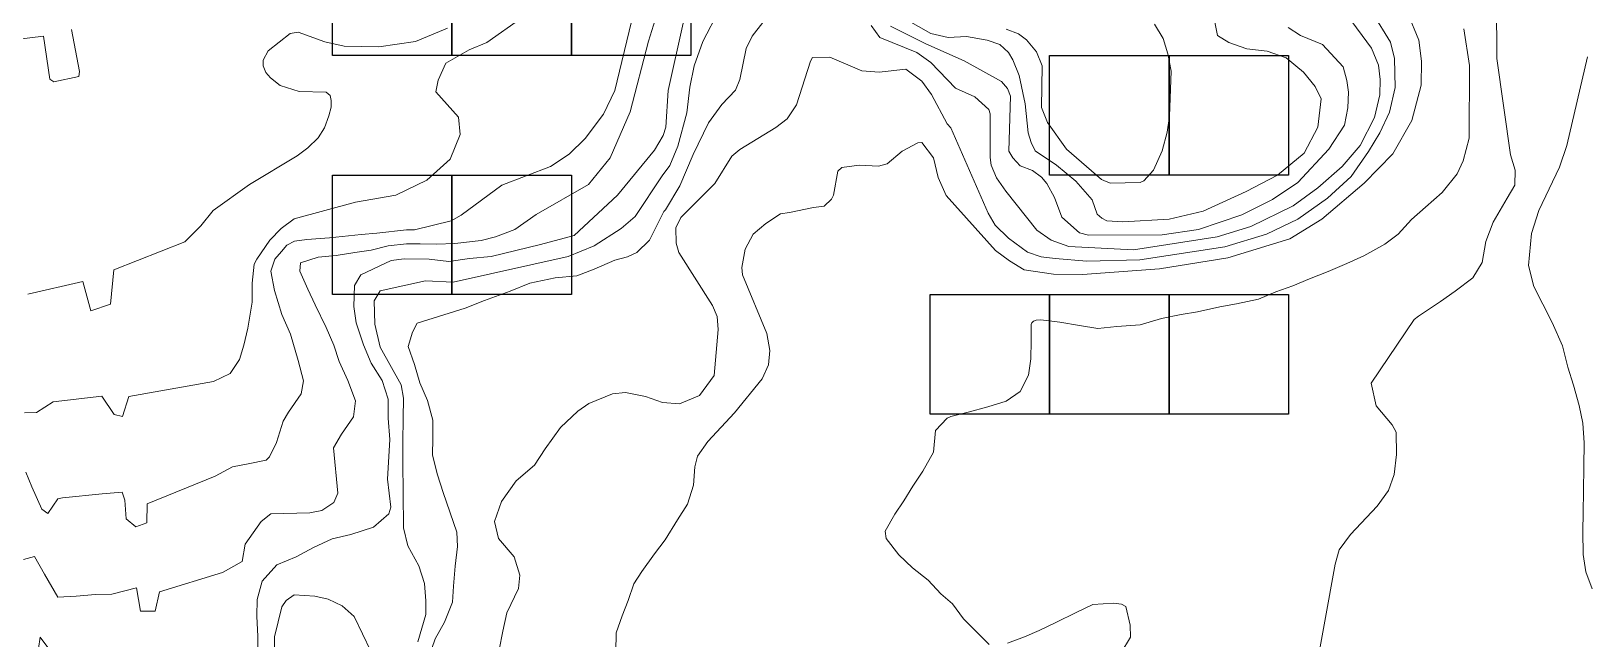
# Model space of a CAD drawing. Header units: metres. Extents: x 78 to 178, y -74 to 157.
# Drawn here: x 146.162 to 148.774, y -7.666 to -6.646 of the extents above; entities that cross this region are included whole.
import ezdxf

# ---------------------------------------------------------------- set-up
doc = ezdxf.new("R2010")
doc.units = ezdxf.units.M
doc.layers.add('01_Fina', color=252, linetype='Continuous', lineweight=15)
doc.layers.add('modulos alternativos', color=10, linetype='Continuous')

msp = doc.modelspace()

# ---------------------------------------------------------------- linework, layer by layer
at = {"layer": '01_Fina', "color": 252, "linetype": 'Continuous', "lineweight": 9, "true_color": 0x939598}
for points in [[(147.21513, -6.6089), (147.19814, -6.66255), (147.16737, -6.78149), (147.13379, -6.85855), (147.09766, -6.90323), (147.00963, -6.95367), (146.97364, -6.97896), (146.94113, -6.9914), (146.91745, -6.99756), (146.8729, -7.00211), (146.84199, -7.00358), (146.8151, -7.00318), (146.79209, -7.00291), (146.76118, -7.00639), (146.73228, -7.01375), (146.70499, -7.01736), (146.67382, -7.02231), (146.64371, -7.02538), (146.61415, -7.03488), (146.61294, -7.0488), (146.62619, -7.07903), (146.6385, -7.10526), (146.65709, -7.14352), (146.66967, -7.17309), (146.6789, -7.20052), (146.69335, -7.23209), (146.70646, -7.26647), (146.70271, -7.29297), (146.68291, -7.32253), (146.66953, -7.34541), (146.67676, -7.42154), (146.67007, -7.43679), (146.6496, -7.45057), (146.62966, -7.45418), (146.56424, -7.45606), (146.54805, -7.46877), (146.52116, -7.50716), (146.51581, -7.53593), (146.4829, -7.55452), (146.37694, -7.58677), (146.37011, -7.61928), (146.34509, -7.61955), (146.33854, -7.58048), (146.29733, -7.59105), (146.2695, -7.59132), (146.23739, -7.59439), (146.20635, -7.596), (146.18374, -7.55733), (146.16729, -7.52737), (146.14882, -7.53245)], [(148.62207, -6.59712), (148.623, -6.69185), (148.64548, -6.85346), (148.65364, -6.87929), (148.65297, -6.9043), (148.64026, -6.92625), (148.61671, -6.96638), (148.60414, -6.99889), (148.59825, -7.03435), (148.58273, -7.05977), (148.55263, -7.08251), (148.52801, -7.09964), (148.49122, -7.12452), (148.48386, -7.13014), (148.41202, -7.23677), (148.41991, -7.27504), (148.44707, -7.30648), (148.45389, -7.31892), (148.45443, -7.35638), (148.45015, -7.38983), (148.44065, -7.41672), (148.42192, -7.44308), (148.37696, -7.49071), (148.3581, -7.51653), (148.35114, -7.54048), (148.31649, -7.73166)], [(146.98528, -6.62388), (146.92655, -6.66495), (146.89725, -6.6774), (146.85818, -6.69947), (146.8448, -6.72837), (146.84132, -6.74764), (146.87945, -6.79018), (146.88226, -6.81935), (146.8654, -6.86109), (146.8262, -6.89601), (146.77402, -6.92116), (146.70606, -6.93307), (146.60331, -6.96076), (146.58137, -6.97709), (146.5625, -6.99702), (146.54029, -7.02886), (146.53615, -7.03729), (146.53293, -7.06887), (146.5328, -7.10057), (146.52544, -7.14446), (146.51849, -7.17282), (146.51166, -7.1969), (146.49601, -7.22072), (146.46805, -7.23383), (146.32569, -7.25938), (146.31486, -7.29243), (146.30121, -7.28949), (146.28034, -7.25845), (146.19846, -7.26781), (146.17077, -7.28587), (146.1503, -7.28641)], [(147.16951, -6.62977), (147.14195, -6.74563), (147.12282, -6.7851), (147.09204, -6.82604), (147.06515, -6.85239), (147.03344, -6.87327), (146.9521, -6.9043), (146.88346, -6.95501), (146.86714, -6.96451), (146.80506, -6.97963), (146.79209, -6.97936), (146.74232, -6.98511), (146.71596, -6.98699), (146.66244, -6.99274), (146.62445, -6.99568), (146.60398, -6.99863), (146.59073, -7.00505), (146.5819, -7.01589), (146.5708, -7.02886), (146.56397, -7.04853), (146.57013, -7.08144), (146.58257, -7.12158), (146.59702, -7.15436), (146.61013, -7.19864), (146.61883, -7.23303), (146.61508, -7.25457), (146.59381, -7.28547), (146.58485, -7.30072), (146.57374, -7.33605), (146.5617, -7.36026), (146.55635, -7.36588), (146.52611, -7.37217), (146.49949, -7.37699), (146.47072, -7.39277), (146.35633, -7.43947), (146.35593, -7.47104), (146.33747, -7.47773), (146.32141, -7.46462), (146.31874, -7.43318), (146.31446, -7.4198), (146.28087, -7.42234), (146.21411, -7.42903), (146.20622, -7.43077), (146.1895, -7.45565), (146.17933, -7.4483), (146.16274, -7.4107), (146.15257, -7.38582)], [(147.25634, -6.63244), (147.23119, -6.74536), (147.22744, -6.80717), (147.22289, -6.82095), (147.20857, -6.84544), (147.14623, -6.9213), (147.07358, -6.98899), (147.01712, -7.00384), (146.93417, -7.02405), (146.89751, -7.02739), (146.86286, -7.03274), (146.83022, -7.02846), (146.7878, -7.02793), (146.76626, -7.03114), (146.71502, -7.05482), (146.70459, -7.07275), (146.70352, -7.1082), (146.70753, -7.13563), (146.71984, -7.17215), (146.73242, -7.20333), (146.75128, -7.23209), (146.76131, -7.26367), (146.76131, -7.29564), (146.76412, -7.3315), (146.76024, -7.39799), (146.7656, -7.44508), (146.76198, -7.45606), (146.7367, -7.47853), (146.69857, -7.49097), (146.66713, -7.49793), (146.63555, -7.51238), (146.60679, -7.52817), (146.57401, -7.54168), (146.54952, -7.56897), (146.54123, -7.59988), (146.54056, -7.62784), (146.5423, -7.66209), (146.54203, -7.69126)], [(147.31681, -6.61064), (147.28952, -6.66335), (147.27493, -6.70416), (147.26784, -6.74014), (147.26236, -6.78322), (147.24764, -6.83875), (147.23399, -6.87153), (147.22142, -6.88892), (147.1758, -6.95702), (147.15212, -6.97695), (147.10676, -7.00599), (147.06328, -7.02418), (146.87009, -7.0674), (146.82393, -7.06485), (146.74767, -7.08158), (146.7375, -7.09884), (146.73857, -7.1379), (146.74794, -7.17657), (146.78285, -7.23972), (146.787, -7.26166), (146.78633, -7.29591), (146.78553, -7.33498), (146.78566, -7.37123), (146.78633, -7.42047), (146.78687, -7.47974), (146.79436, -7.5097), (146.81269, -7.54355), (146.82232, -7.57285), (146.8242, -7.60229), (146.82446, -7.62503), (146.81082, -7.67079)], [(147.39026, -6.63151), (147.37247, -6.65465), (147.36217, -6.67526), (147.35173, -6.72703), (147.34451, -6.74496), (147.32123, -6.76931), (147.29902, -6.80008), (147.2732, -6.85293), (147.25085, -6.90578), (147.22677, -6.94578), (147.22396, -6.94872), (147.20001, -6.99662), (147.17861, -7.01749), (147.16309, -7.02498), (147.14181, -7.03047), (147.10703, -7.04545), (147.078, -7.05656), (147.04147, -7.0599), (146.99906, -7.069), (146.96615, -7.08211), (146.92293, -7.09803), (146.89015, -7.11101), (146.80961, -7.1359), (146.80172, -7.15115), (146.79449, -7.17536), (146.8052, -7.2052), (146.81403, -7.2361), (146.82701, -7.26581), (146.83597, -7.29885), (146.83597, -7.32922), (146.83557, -7.35772), (146.84373, -7.39077), (146.8535, -7.42047), (146.87637, -7.48683), (146.87731, -7.51078), (146.87383, -7.54396), (146.87075, -7.57727), (146.86888, -7.60443), (146.85577, -7.63788), (146.84025, -7.66584), (146.82928, -7.69674)], [(148.41483, -6.61625), (148.44413, -6.66442), (148.45108, -6.69171), (148.45215, -6.74041), (148.44239, -6.78175), (148.42606, -6.81667), (148.4072, -6.84785), (148.3779, -6.88986), (148.33843, -6.92625), (148.28839, -6.96143), (148.23595, -6.98685), (148.16611, -7.00786), (148.02322, -7.0298), (147.93439, -7.03221), (147.88087, -7.02779), (147.85746, -7.02458), (147.83471, -7.01682), (147.80287, -6.99341), (147.78013, -6.97133), (147.76849, -6.95127), (147.70574, -6.80811), (147.69972, -6.80169), (147.6735, -6.75232), (147.65731, -6.72984), (147.63015, -6.70951), (147.58573, -6.71459), (147.55656, -6.71258), (147.50278, -6.68944), (147.47388, -6.68997), (147.47013, -6.6964), (147.44699, -6.76944), (147.43134, -6.79286), (147.4118, -6.80771), (147.35146, -6.84477), (147.33808, -6.85574), (147.30972, -6.90176), (147.25246, -6.95862), (147.2443, -6.97615), (147.2447, -7.00157), (147.24925, -7.01749), (147.30557, -7.10646), (147.31333, -7.12479), (147.31521, -7.14687), (147.30825, -7.2238), (147.28376, -7.25764), (147.25058, -7.27116), (147.22182, -7.26928), (147.19332, -7.25938), (147.15987, -7.25256), (147.13767, -7.25457), (147.0978, -7.27102), (147.0796, -7.2836), (147.05057, -7.31089), (147.02488, -7.34715), (147.00655, -7.37458), (146.97578, -7.4004), (146.95116, -7.43559), (146.93966, -7.46903), (146.94635, -7.4974), (146.97284, -7.52844), (146.98234, -7.55894), (146.97979, -7.58128), (146.96053, -7.62209), (146.95344, -7.65286), (146.94768, -7.68403)], [(147.14355, -7.68778), (147.14422, -7.6558), (147.15385, -7.62744), (147.16402, -7.60162), (147.17379, -7.57352), (147.18703, -7.55292), (147.20844, -7.52295), (147.22637, -7.4994), (147.24711, -7.46609), (147.2637, -7.44), (147.2736, -7.40802), (147.27587, -7.37699), (147.28042, -7.35932), (147.29808, -7.33457), (147.34263, -7.28668), (147.38919, -7.22928), (147.39963, -7.20573), (147.40217, -7.18219), (147.39695, -7.15342), (147.35588, -7.05482), (147.35507, -7.04264), (147.36043, -7.0116), (147.37407, -6.98672), (147.39508, -6.96906), (147.4197, -6.95274), (147.43495, -6.95019), (147.47535, -6.9419), (147.49315, -6.93989), (147.50559, -6.92785), (147.50893, -6.92143), (147.51602, -6.88116), (147.52285, -6.87474), (147.55201, -6.87086), (147.58466, -6.87233), (147.59897, -6.86858), (147.62426, -6.84758), (147.65035, -6.83326), (147.65731, -6.83259), (147.67657, -6.85882), (147.6846, -6.89133), (147.69784, -6.9217), (147.78079, -7.01388), (147.80421, -7.03167), (147.82896, -7.04679), (147.8786, -7.05361), (147.92676, -7.05428), (148.0564, -7.04505), (148.17133, -7.02646), (148.27542, -6.99475), (148.32866, -6.9613), (148.40024, -6.90136), (148.44801, -6.85199), (148.48012, -6.7962), (148.49577, -6.7364), (148.49604, -6.69626), (148.49202, -6.66107), (148.47343, -6.61625)], [(148.37161, -6.61906), (148.41255, -6.67472), (148.42406, -6.70335), (148.42713, -6.72717), (148.42647, -6.75259), (148.41723, -6.79072), (148.39329, -6.83808), (148.36318, -6.87286), (148.32238, -6.90899), (148.28077, -6.93909), (148.20986, -6.97374), (148.1534, -6.991), (148.01239, -7.01308), (147.90402, -7.00746), (147.87431, -6.99649), (147.85037, -6.98003), (147.79845, -6.91461), (147.7828, -6.89213), (147.7737, -6.87072), (147.7717, -6.85775), (147.77196, -6.78483), (147.76956, -6.77761), (147.74641, -6.75607), (147.7135, -6.74162), (147.67229, -6.69867), (147.64901, -6.68181), (147.58667, -6.65666), (147.57235, -6.63632)], [(148.14925, -6.63084), (148.15394, -6.65305), (148.17253, -6.66522), (148.20304, -6.67593), (148.23702, -6.67981), (148.26926, -6.69051), (148.29789, -6.71472), (148.31796, -6.73894), (148.328, -6.75941), (148.32211, -6.80704), (148.29936, -6.85092), (148.25455, -6.88771), (148.2021, -6.91514), (148.12959, -6.94832), (148.07272, -6.9617), (147.99472, -6.96585), (147.96783, -6.96451), (147.9594, -6.9601), (147.95151, -6.95327), (147.94308, -6.92919), (147.91592, -6.89802), (147.88341, -6.87072), (147.84769, -6.84664), (147.8406, -6.83313), (147.83605, -6.8164), (147.83083, -6.76811), (147.82053, -6.72021), (147.81009, -6.69412), (147.80287, -6.68181), (147.78802, -6.66817), (147.76715, -6.66107), (147.73196, -6.65519), (147.70146, -6.65679), (147.67242, -6.64984), (147.63082, -6.62669)], [(148.04811, -6.63405), (148.06256, -6.65853), (148.07032, -6.68409), (148.07567, -6.71325), (148.07339, -6.78884), (148.06938, -6.81533), (148.06095, -6.84664), (148.04637, -6.87902), (148.03005, -6.89735), (148.02376, -6.89976), (147.97372, -6.90096), (147.959, -6.89494), (147.9, -6.84383), (147.86843, -6.79928), (147.85839, -6.77439), (147.8592, -6.70442), (147.8497, -6.68047), (147.83284, -6.66041), (147.81973, -6.65064), (147.79899, -6.64288)], [(146.04835, -6.67057), (146.18227, -6.65439), (146.19324, -6.7265), (146.19966, -6.73105), (146.24167, -6.72235), (146.24288, -6.71365), (146.22937, -6.64341)], [(146.86072, -6.64087), (146.80694, -6.66322), (146.74539, -6.67205), (146.68719, -6.67111), (146.65495, -6.66415), (146.61, -6.64743), (146.59649, -6.64997), (146.55983, -6.67887), (146.551, -6.69492), (146.5514, -6.70402), (146.55595, -6.71553), (146.56357, -6.72422), (146.57949, -6.73733), (146.61174, -6.7475), (146.65696, -6.74817), (146.66351, -6.75419), (146.66539, -6.76262), (146.66512, -6.77359), (146.66151, -6.78831), (146.65442, -6.80824), (146.64358, -6.82524), (146.62619, -6.84182), (146.60812, -6.85534), (146.52812, -6.9031), (146.46724, -6.94698), (146.44651, -6.97254), (146.41961, -6.9997), (146.30054, -7.04666), (146.29465, -7.10432), (146.26161, -7.11556), (146.24836, -7.06592), (146.15618, -7.08733)], [(148.56735, -6.64208), (148.57671, -6.70349), (148.57604, -6.82577), (148.56601, -6.86377), (148.55611, -6.88571), (148.53109, -6.91675), (148.50286, -6.9415), (148.47945, -6.9621), (148.45724, -6.98685), (148.43476, -7.00371), (148.39971, -7.02284), (148.37068, -7.03609), (148.3395, -7.04907), (148.30793, -7.06164), (148.28023, -7.07328), (148.25187, -7.08345), (148.22284, -7.09576), (148.18538, -7.10379), (148.15741, -7.10887), (148.11995, -7.1169), (148.09266, -7.12131), (148.05961, -7.12814), (148.02362, -7.13884), (147.98469, -7.14178), (147.95285, -7.14486), (147.92221, -7.14004), (147.88903, -7.13456), (147.85705, -7.13028), (147.84916, -7.13081), (147.84461, -7.13268), (147.8418, -7.13549), (147.84073, -7.1383), (147.84073, -7.16586), (147.84033, -7.1961), (147.83659, -7.22353), (147.82227, -7.25069), (147.79859, -7.26674), (147.76808, -7.27651), (147.7349, -7.28561), (147.70574, -7.29256), (147.69972, -7.29537), (147.68005, -7.31598), (147.67671, -7.35264), (147.65891, -7.38421), (147.64205, -7.40963), (147.62694, -7.43411), (147.61168, -7.45672), (147.5955, -7.48509), (147.5975, -7.49753), (147.61877, -7.52469), (147.64165, -7.5465), (147.66801, -7.5671), (147.68915, -7.59011), (147.70868, -7.60697), (147.72728, -7.63226), (147.77023, -7.6752)], [(148.27221, -6.64007), (148.29281, -6.65345), (148.33014, -6.6683), (148.36479, -6.70576), (148.37094, -6.72877), (148.37348, -6.74844), (148.37241, -6.77493), (148.36706, -6.80383), (148.34057, -6.8441), (148.28839, -6.89976), (148.24598, -6.92825), (148.19434, -6.95448), (148.12196, -6.97909), (148.06095, -6.98792), (147.93693, -6.98833), (147.92221, -6.98458), (147.89211, -6.95795), (147.8798, -6.92531), (147.86722, -6.90176), (147.85813, -6.89079), (147.84314, -6.87982), (147.82254, -6.87193), (147.81009, -6.85841), (147.80354, -6.84731), (147.80635, -6.755), (147.801, -6.74215), (147.79123, -6.73051), (147.72835, -6.69586), (147.66413, -6.6675), (147.60473, -6.63753)], [(148.77499, -6.6893), (148.7402, -6.83808), (148.72789, -6.87434), (148.69324, -6.94672), (148.68093, -6.98565), (148.67612, -7.03943), (148.68495, -7.07475), (148.70007, -7.10432), (148.71585, -7.13496), (148.73284, -7.17416), (148.74181, -7.20975), (148.75131, -7.23998), (148.76121, -7.27437), (148.76723, -7.30367), (148.76937, -7.33685), (148.76883, -7.37658), (148.7683, -7.41806), (148.7679, -7.45378), (148.76736, -7.48549), (148.7679, -7.52415), (148.77231, -7.55345), (148.78261, -7.58209)], [(146.74579, -7.71547), (146.70405, -7.62838), (146.68398, -7.61032), (146.66044, -7.59934), (146.63796, -7.59426), (146.60344, -7.59185), (146.58966, -7.60122), (146.58244, -7.61205), (146.56999, -7.66236), (146.56946, -7.69634)], [(147.801, -7.6728), (147.82936, -7.66236), (147.85411, -7.65166), (147.88127, -7.63868), (147.91726, -7.62102), (147.94442, -7.60804), (147.97894, -7.60603), (147.99258, -7.60737), (147.99981, -7.61139), (148.0073, -7.64309), (148.0077, -7.66316), (147.97533, -7.71654)], [(146.18976, -7.68042), (146.17692, -7.66276), (146.16836, -7.72002)]]:
    msp.add_lwpolyline(points, dxfattribs=at)
at = {"layer": 'modulos alternativos'}
for points in [[(146.86822, -6.48605), (146.86822, -6.68673), (146.66753, -6.68673), (146.66753, -6.48605)], [(147.0689, -6.48605), (147.0689, -6.68673), (146.86822, -6.68673), (146.86822, -6.48605)], [(147.26959, -6.48605), (147.26959, -6.68673), (147.0689, -6.68673), (147.0689, -6.48605)], [(148.07233, -6.68673), (148.07233, -6.88742), (147.87164, -6.88742), (147.87164, -6.68673)], [(148.27301, -6.68673), (148.27301, -6.88742), (148.07233, -6.88742), (148.07233, -6.68673)], [(146.86822, -6.88742), (146.86822, -7.0881), (146.66753, -7.0881), (146.66753, -6.88742)], [(147.0689, -6.88742), (147.0689, -7.0881), (146.86822, -7.0881), (146.86822, -6.88742)], [(147.87164, -7.0881), (147.87164, -7.28879), (147.67096, -7.28879), (147.67096, -7.0881)], [(148.07233, -7.0881), (148.07233, -7.28879), (147.87164, -7.28879), (147.87164, -7.0881)], [(148.27301, -7.0881), (148.27301, -7.28879), (148.07233, -7.28879), (148.07233, -7.0881)]]:
    msp.add_lwpolyline(points, close=True, dxfattribs=at)

doc.saveas('drawing.dxf')
